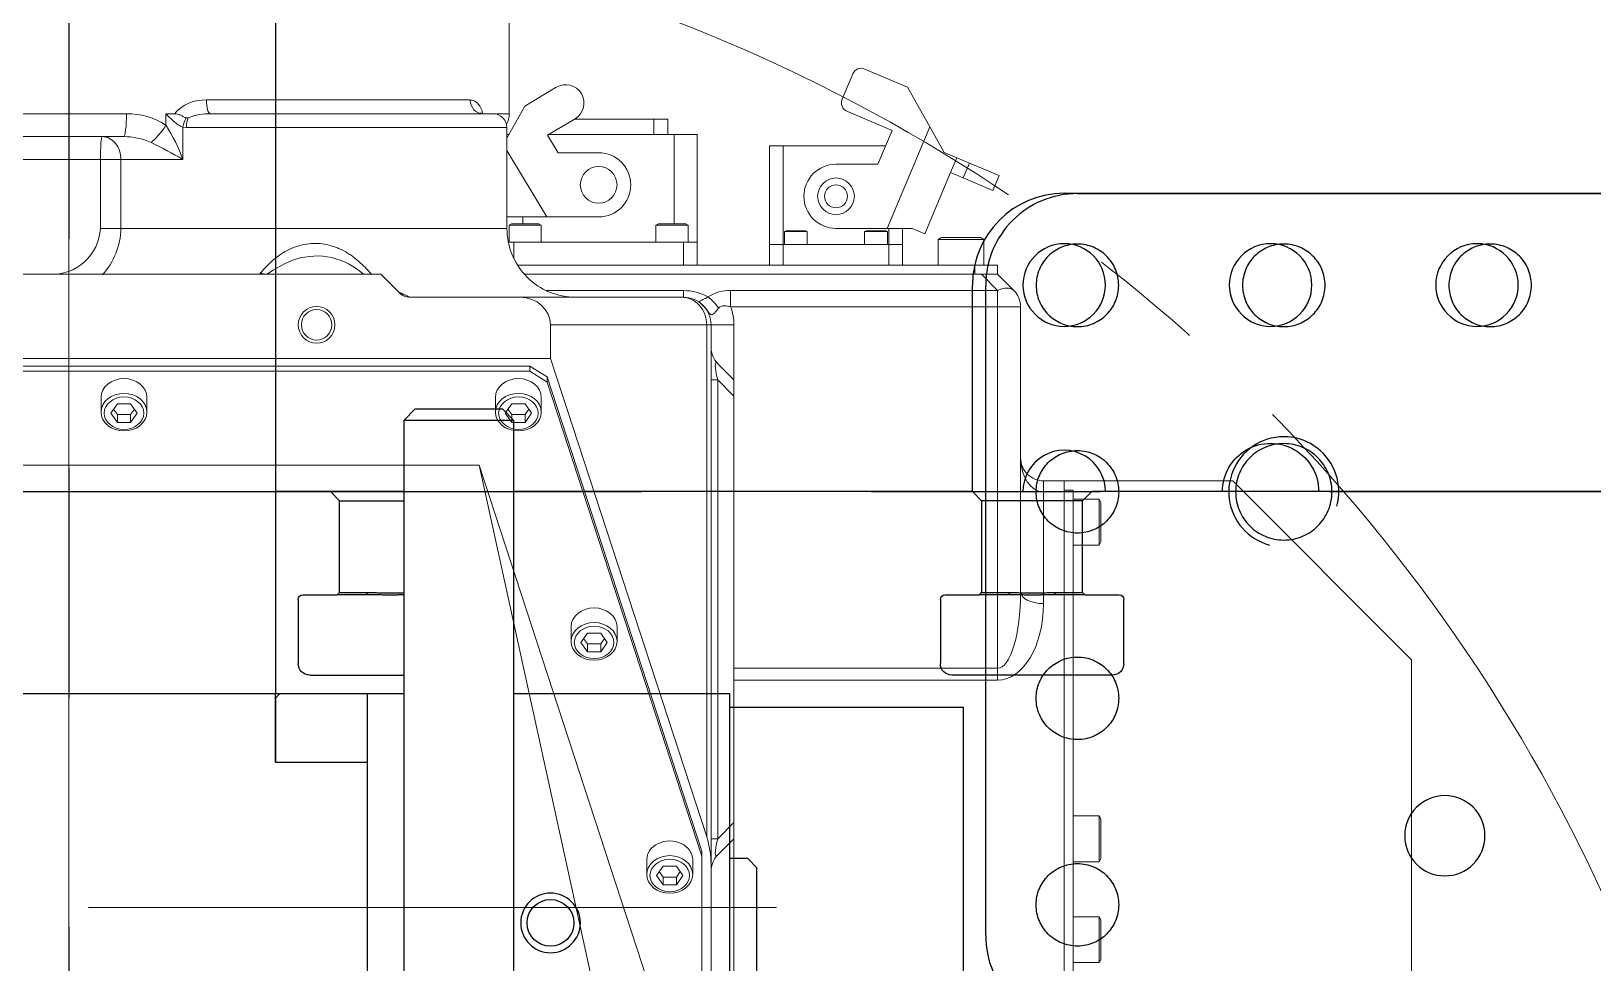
# Model space of a CAD drawing. Header units: millimetres. Extents: x 10462777 to 22643323, y 453826 to 1389191.
# Drawn here: x 11308332.6 to 11308673, y 597019.1 to 597222.1 of the extents above; entities that cross this region are included whole.
import ezdxf

# ---------------------------------------------------------------- set-up
doc = ezdxf.new("R2010")
doc.units = ezdxf.units.MM
doc.header["$LTSCALE"] = 200
doc.header["$MEASUREMENT"] = 0
for name, pattern in [('CENTER', [2, 1.25, -0.25, 0.25, -0.25]), ('CENTER2', [1.125, 0.75, -0.125, 0.125, -0.125]), ('DASHED', [3.5, 2, -1.5]), ('PHANTOM', [2.5, 1.25, -0.25, 0.25, -0.25, 0.25, -0.25])]:
    doc.linetypes.add(name, pattern=pattern)
doc.layers.get('0').update_dxf_attribs({"linetype": 'CONTINUOUS'})
for name, color, linetype in [('1', 1, 'CENTER'), ('2', 2, 'CONTINUOUS'), ('205', 4, 'CONTINUOUS'), ('DV1_DEFAULT', 7, 'CONTINUOUS')]:
    doc.layers.add(name, color=color, linetype=linetype)
doc.layers.add('LAYOUT', color=8, linetype='CONTINUOUS', lineweight=25)
doc.layers.add('TOP$23', color=7, linetype='CONTINUOUS', true_color=0xffffff)

# ---------------------------------------------------------------- blocks, each defined once
blk = doc.blocks.new('r710ic')
at = {"layer": 'DV1_DEFAULT', "color": 7, "linetype": 'CENTER2', "lineweight": 0}
blk.add_line((272191.37, 104453.37), (272191.37, 104059.93), dxfattribs=at)
at = {"layer": 'DV1_DEFAULT', "color": 7, "linetype": 'Continuous', "lineweight": 0}
for p, q in [((272311.03, 104312.63), (272311.03, 104127.63)), ((272308.24, 104132.16), (272308.24, 104308.47)), ((272309.39, 104132.16), (272309.39, 104308.47)), ((272287.76, 104143.18), (272287.76, 104302.75)), ((272329.37, 104300.63), (272329.37, 104164.63)), ((272364.37, 104270.16), (272364.37, 104220.07)), ((272359.37, 104220.73), (272359.37, 104268.21)), ((272354.37, 104225.78), (272354.37, 104257.01)), ((272302.56, 104225.63), (272299.34, 104225.63)), ((272339.37, 104225.78), (272354.37, 104225.78)), ((272339.37, 104225.78), (272339.37, 104221.3)), ((272354.37, 104221.3), (272354.37, 104225.78)), ((272299.11, 104223.52), (272297.07, 104222.07)), ((272299.98, 104222.91), (272298.79, 104222.07)), ((272301.16, 104222.07), (272299.11, 104223.52)), ((272298.79, 104222.07), (272297.07, 104222.07)), ((272297.07, 104222.07), (272297.07, 104219.18)), ((272297.07, 104219.18), (272299.11, 104217.74)), ((272298.79, 104219.18), (272297.07, 104219.18)), ((272298.79, 104222.07), (272298.79, 104219.18)), ((272298.79, 104219.18), (272299.98, 104218.35)), ((272299.11, 104217.74), (272301.16, 104219.18)), ((272301.16, 104219.18), (272301.16, 104222.07)), ((272354.37, 104221.3), (272339.37, 104221.3)), ((272339.37, 104221.3), (272339.37, 104137.13)), ((272354.37, 104207.77), (272354.37, 104221.3)), ((272299.34, 104215.63), (272302.56, 104215.63)), ((272361.84, 104211.47), (272364.37, 104211.47)), ((272364.37, 104211.47), (272364.37, 104209.63)), ((272361.43, 104207.77), (272354.37, 104207.77)), ((272361.37, 104207.03), (272361.43, 104207.77)), ((272361.37, 104137.13), (272361.37, 104207.03)), ((272364.37, 104201.73), (272364.37, 104140.13)), ((272367.37, 104202.67), (272367.37, 104145.11)), ((272325.39, 104160.65), (272329.37, 104164.63)), ((272324.37, 104134.25), (272324.37, 104158.18)), ((272287.76, 104143.18), (272108.19, 104103.8)), ((272167.27, 104103.8), (272287.76, 104143.18)), ((272299.11, 104137.52), (272297.07, 104136.07)), ((272301.16, 104136.07), (272299.11, 104137.52)), ((272302.56, 104139.63), (272299.34, 104139.63)), ((272339.37, 104137.13), (272361.37, 104137.13)), ((272356.35, 104137.13), (272341.87, 104128.44)), ((272341.87, 104137.13), (272341.87, 104128.44)), ((272366.02, 104133.25), (272359.03, 104137.13)), ((272359.87, 104136.66), (272359.87, 104137.13)), ((272364.37, 104139.32), (272364.37, 104136.63)), ((272298.79, 104136.07), (272297.07, 104136.07)), ((272297.07, 104136.07), (272297.07, 104133.18)), ((272299.98, 104136.91), (272298.79, 104136.07)), ((272298.79, 104136.07), (272298.79, 104133.18)), ((272301.16, 104133.18), (272301.16, 104136.07)), ((272324.37, 104134.25), (272324.37, 104099)), ((272331.37, 104035.13), (272331.37, 104134.82)), ((272336.37, 104135.63), (272332.83, 104135.63)), ((272336.37, 104136.83), (272336.37, 104135.63)), ((272340.07, 104136.63), (272336.37, 104136.63)), ((272336.37, 104135.63), (272336.37, 104098.63)), ((272340.37, 104136.11), (272340.07, 104136.63)), ((272340.07, 104136.63), (272340.07, 104129.63)), ((272340.37, 104130.15), (272340.37, 104136.11)), ((272341.87, 104133.63), (272340.37, 104133.63)), ((272364.37, 104136.63), (272386.37, 104136.63)), ((272297.07, 104133.18), (272299.11, 104131.74)), ((272298.79, 104133.18), (272297.07, 104133.18)), ((272298.79, 104133.18), (272299.98, 104132.35)), ((272299.11, 104131.74), (272301.16, 104133.18)), ((272305.87, 104128.39), (272308.24, 104132.16)), ((272309.39, 104132.16), (272307.01, 104128.39)), ((272308.24, 104132.16), (272309.39, 104132.16)), ((272329.37, 104033.66), (272329.37, 104133.31)), ((272329.37, 104035.13), (272329.37, 104133.31)), ((272366.02, 104133.25), (272370.13, 104126.39)), ((272202.55, 104094.63), (272305.87, 104128.39)), ((272203.7, 104094.63), (272307.01, 104128.39)), ((272311.03, 104127.63), (272206.79, 104093.57)), ((272299.34, 104129.63), (272302.56, 104129.63)), ((272307.01, 104128.39), (272305.87, 104128.39)), ((272311.03, 104127.63), (272318.37, 104127.63)), ((272318.37, 104093.57), (272318.37, 104127.63)), ((272325.83, 104128.59), (272325.83, 104098.63)), ((272336.37, 104129.63), (272340.07, 104129.63)), ((272340.07, 104129.63), (272340.37, 104130.15)), ((272341.87, 104128.44), (272341.87, 104117.13)), ((272355.87, 104125.99), (272359.67, 104128.28)), ((272359.67, 104128.28), (272363.27, 104122.27)), ((272359.87, 104100.63), (272359.87, 104127.95)), ((272355.87, 104117.13), (272355.87, 104125.99)), ((272249.15, 104121.02), (272247.1, 104119.57)), ((272250.01, 104120.41), (272248.82, 104119.57)), ((272251.19, 104119.57), (272249.15, 104121.02)), ((272252.59, 104123.13), (272249.38, 104123.13)), ((272363.17, 104122.45), (272363.17, 104105.08)), ((272247.1, 104119.57), (272247.1, 104116.68)), ((272248.82, 104119.57), (272247.1, 104119.57)), ((272248.82, 104116.68), (272247.1, 104116.68)), ((272247.1, 104116.68), (272249.15, 104115.24)), ((272248.82, 104119.57), (272248.82, 104116.68)), ((272248.82, 104116.68), (272250.01, 104115.85)), ((272249.15, 104115.24), (272251.19, 104116.68)), ((272251.19, 104116.68), (272251.19, 104119.57)), ((272249.38, 104113.13), (272252.59, 104113.13)), ((272201.8, 104106.63), (272198.59, 104106.63)), ((272198.36, 104104.52), (272196.31, 104103.07)), ((272196.31, 104103.07), (272196.31, 104100.18)), ((272198.03, 104103.07), (272196.31, 104103.07)), ((272199.22, 104103.91), (272198.03, 104103.07)), ((272198.03, 104103.07), (272198.03, 104100.18)), ((272200.41, 104103.07), (272198.36, 104104.52)), ((272200.41, 104100.18), (272200.41, 104103.07)), ((272340.07, 104104.63), (272336.37, 104104.63)), ((272340.07, 104104.63), (272340.07, 104097.63)), ((272340.37, 104104.11), (272340.07, 104104.63)), ((272340.37, 104098.15), (272340.37, 104104.11)), ((272359.87, 104105.08), (272363.17, 104105.08)), ((272363.17, 104105.08), (272363.17, 104102.08)), ((272196.31, 104100.18), (272198.36, 104098.74)), ((272198.03, 104100.18), (272196.31, 104100.18)), ((272198.03, 104100.18), (272199.22, 104099.35)), ((272198.36, 104098.74), (272200.41, 104100.18)), ((272359.87, 104100.63), (272340.37, 104100.63)), ((272363.17, 104102.08), (272359.87, 104102.08)), ((272359.87, 104095.63), (272359.87, 104100.63)), ((272198.59, 104096.63), (272201.8, 104096.63)), ((272324.37, 104098.63), (272324.37, 104099)), ((272324.37, 104098.63), (272325.83, 104098.63)), ((272336.37, 104098.63), (272331.37, 104098.63)), ((272336.37, 104098.63), (272336.37, 104095.63)), ((272336.37, 104097.63), (272340.07, 104097.63)), ((272340.07, 104097.63), (272340.37, 104098.15)), ((272143.01, 104094.63), (272202.55, 104094.63)), ((272202.55, 104094.63), (272203.7, 104094.63)), ((272206.79, 104093.57), (272318.37, 104093.57)), ((272318.37, 104093.57), (272318.37, 104092.63)), ((272336.37, 104095.63), (272331.37, 104095.63)), ((272359.87, 104095.63), (272336.37, 104095.63)), ((272200.75, 104092.63), (272145.3, 104092.63)), ((272318.37, 104092.63), (272200.75, 104092.63)), ((272206.37, 104087.63), (272202.83, 104091.16)), ((272206.37, 104091.16), (272206.37, 104092.63)), ((272306.37, 104091.16), (272206.37, 104091.16)), ((272206.37, 104091.16), (272209.9, 104087.63)), ((272302.83, 104087.63), (272306.37, 104091.16)), ((272306.37, 104091.16), (272306.37, 104092.63)), ((272309.9, 104091.16), (272306.37, 104087.63)), ((272318.37, 104092.63), (272318.37, 104087.63)), ((272206.37, 104087.63), (272153, 104087.63)), ((272209.9, 104087.63), (272206.37, 104087.63)), ((272302.83, 104087.63), (272209.9, 104087.63)), ((272240.95, 104030.13), (272240.95, 104087.63)), ((272243.52, 104087.63), (272243.52, 104030.13)), ((272306.37, 104087.63), (272302.83, 104087.63)), ((272318.37, 104087.63), (272306.37, 104087.63)), ((272322.3, 104088.35), (272325.83, 104088.35)), ((272322.3, 104030.13), (272322.3, 104088.35)), ((272325.83, 104088.35), (272325.83, 104030.13)), ((272335.87, 104079.88), (272331.37, 104079.88)), ((272357.37, 104079.88), (272335.87, 104079.88)), ((272335.87, 104079.88), (272335.87, 104076.88)), ((272357.37, 104076.88), (272357.37, 104079.88)), ((272335.87, 104076.88), (272331.37, 104076.88)), ((272335.87, 104076.88), (272335.87, 104053.88)), ((272357.37, 104076.88), (272335.87, 104076.88)), ((272338.67, 104076.63), (272335.87, 104076.63)), ((272338.87, 104076.28), (272338.67, 104076.63)), ((272338.67, 104076.63), (272338.67, 104071.63)), ((272338.87, 104071.97), (272338.87, 104076.28)), ((272357.37, 104054.56), (272357.37, 104076.88)), ((272335.87, 104071.63), (272338.67, 104071.63)), ((272338.67, 104071.63), (272338.87, 104071.97)), ((272339.37, 104054.22), (272339.37, 104065.38)), ((272353.37, 104065.38), (272353.37, 104056.25)), ((272360.74, 104053.14), (272364.9, 104062.98)), ((272373.04, 104061.72), (272367.52, 104064.05)), ((272338.67, 104059.13), (272335.87, 104059.13)), ((272338.87, 104058.78), (272338.67, 104059.13)), ((272338.67, 104059.13), (272338.67, 104054.13)), ((272338.87, 104054.47), (272338.87, 104058.78)), ((272374.11, 104059.1), (272370.17, 104049.76)), ((272353.37, 104056.25), (272360.74, 104053.14)), ((272335.87, 104053.88), (272331.37, 104053.88)), ((272335.87, 104054.13), (272338.67, 104054.13)), ((272335.87, 104053.88), (272335.87, 104050.88)), ((272339.37, 104053.88), (272335.87, 104053.88)), ((272338.67, 104054.13), (272338.87, 104054.47)), ((272361.48, 104044.89), (272339.37, 104054.22)), ((272339.37, 104054.22), (272339.37, 104048.8)), ((272335.87, 104050.88), (272331.37, 104050.88)), ((272339.37, 104050.88), (272335.87, 104050.88)), ((272339.37, 104048.8), (272338.2, 104046.03)), ((272370.17, 104049.76), (272361.48, 104044.89)), ((272351.56, 104040.39), (272338.2, 104046.03)), ((272336.97, 104043.13), (272331.37, 104043.13)), ((272337.37, 104042.44), (272336.97, 104043.13)), ((272336.97, 104043.13), (272336.97, 104033.13)), ((272337.37, 104033.82), (272337.37, 104042.44)), ((272354.79, 104039.04), (272355.95, 104041.8)), ((272355.95, 104041.8), (272361.48, 104044.89)), ((272350.4, 104037.64), (272351.56, 104040.4)), ((272351.56, 104040.4), (272354.79, 104039.04)), ((272354.79, 104039.04), (272353.62, 104036.28)), ((272329.37, 104035.13), (272331.37, 104035.13)), ((272331.37, 104035.13), (272331.37, 104030.13)), ((272350.4, 104037.64), (272347.67, 104031.18)), ((272353.62, 104036.28), (272350.4, 104037.64)), ((272350.9, 104029.82), (272353.62, 104036.28)), ((272325.83, 104030.13), (272329.37, 104033.66)), ((272329.37, 104033.66), (272329.37, 104030.13)), ((272331.37, 104033.13), (272336.97, 104033.13)), ((272336.97, 104033.13), (272337.37, 104033.82)), ((272240.95, 104030.13), (272243.52, 104030.13)), ((272243.52, 104030.13), (272322.3, 104030.13)), ((272322.3, 104025.13), (272322.3, 104030.13)), ((272322.3, 104030.13), (272325.83, 104030.13)), ((272329.37, 104030.13), (272325.83, 104026.59)), ((272331.37, 104030.13), (272329.37, 104030.13)), ((272347.67, 104031.18), (272350.9, 104029.82)), ((272322.3, 104025.13), (272260.19, 104025.13)), ((272281.94, 104020.13), (272257.61, 104020.13)), ((272284.37, 104020.13), (272281.94, 104020.13)), ((272281.94, 104015.63), (272281.94, 104020.13)), ((272284.37, 104020.13), (272284.37, 104015.63)), ((272142.08, 104015.63), (272281.94, 104015.63)), ((272284.37, 104015.63), (272281.94, 104015.63)), ((272282.37, 104013.63), (272282.37, 104015.63)), ((272284.37, 104015.63), (272284.37, 103978.87)), ((272282.37, 104013.63), (272139.08, 104013.63)), ((272179.37, 104013.63), (272179.37, 104008.03)), ((272189.37, 104008.03), (272189.37, 104013.63)), ((272201.37, 104013.63), (272201.37, 104008.03)), ((272211.37, 104008.03), (272211.37, 104013.63)), ((272270.37, 104013.63), (272270.37, 104008.03)), ((272280.37, 104008.03), (272280.37, 104013.63)), ((272189.37, 104008.03), (272179.37, 104008.03)), ((272179.37, 104008.03), (272180.06, 104007.63)), ((272180.06, 104007.63), (272188.68, 104007.63)), ((272188.68, 104007.63), (272189.37, 104008.03)), ((272211.37, 104008.03), (272201.37, 104008.03)), ((272201.37, 104008.03), (272202.06, 104007.63)), ((272202.06, 104007.63), (272210.68, 104007.63)), ((272210.68, 104007.63), (272211.37, 104008.03)), ((272280.37, 104008.03), (272270.37, 104008.03)), ((272270.37, 104008.03), (272271.06, 104007.63)), ((272271.06, 104007.63), (272279.68, 104007.63)), ((272279.68, 104007.63), (272280.37, 104008.03)), ((272284.37, 103978.87), (272245.37, 103939.87)), ((272245.37, 103939.87), (272064.92, 103939.87))]:
    blk.add_line(p, q, dxfattribs=at)
at = {"layer": 'DV1_DEFAULT', "color": 1, "linetype": 'CENTER2', "lineweight": 0}
for p, q in [((274132.55, 104232.63), (269847.55, 104232.63)), ((269950.18, 104232.63), (274235.19, 104232.63))]:
    blk.add_line(p, q, dxfattribs=at)
at = {"layer": 'DV1_DEFAULT', "color": 3, "linetype": 'CENTER2', "lineweight": 0}
blk.add_circle((272041.37, 104232.63), 367.64, dxfattribs=at)
at = {"layer": 'DV1_DEFAULT', "color": 7, "linetype": 'Continuous', "lineweight": 0}
for centre, radius in [((272318.37, 104178.63), 4), ((272318.37, 104178.63), 3.32), ((272348.87, 104117.13), 4), ((272346.37, 104065.38), 4), ((272346.37, 104065.38), 2.5)]:
    blk.add_circle(centre, radius, dxfattribs=at)
for centre, radius, start, end in [((272339.87, 104236.28), 10.51, 176.986, 267.2733), ((272339.62, 104236.56), 15.26, 227.2255, 269.0704), ((272344.97, 104220.62), 14.4, 335.7886, 0.4312), ((272349.19, 104219.86), 15.18, 326.419, 0.7943), ((272268.78, 104258.25), 99.37, 329.4649, 334.0132), ((272341.77, 104242.6), 37.04, 289.8857, 302.8023), ((272358.61, 104203.02), 8.77, 357.6775, 48.9279), ((272374.37, 104206.71), 10.91, 178.0241, 180.5833), ((272352.83, 104202.1), 11.55, 358.1607, 22.9191), ((272331.47, 104192.75), 2.63, 217.0947, 228.7707), ((272308.15, 104174.42), 26.03, 19.6215, 35.3931), ((272318.37, 104178.63), 15, 317.1666, 17.5949), ((272327.87, 104158.18), 3.5, 135, 180), ((272277.14, 104181.24), 52.53, 334.1234, 336.8377), ((272339.37, 104122.13), 15, 90, 180), ((272361.37, 104140.13), 3, 270, 0), ((272364.37, 104141.63), 5, 242.2302, 270), ((272366.7, 104124.33), 4, 210.97, 30.97), ((272348.87, 104117.13), 7, 180, 0), ((272318.37, 104098.63), 6, 270, 0), ((272314.83, 104098.63), 11, 330.9214, 0), ((272317.44, 104088.65), 8.4, 357.9636, 33.4628), ((272199.3, 104087.63), 5, 45, 90), ((272313.44, 104087.63), 5, 90, 135), ((272318.37, 104098.63), 11, 270, 290.9268), ((272346.37, 104065.38), 7, 0, 180), ((272366.74, 104062.21), 2, 67.1146, 157.1146), ((272372.27, 104059.87), 2, 337.1146, 67.1146), ((272289.37, 104020.13), 5, 90, 180), ((272322.3, 104030.13), 5, 270, 315)]:
    blk.add_arc(centre, radius, start, end, dxfattribs=at)
for centre, major_axis in [((272299.34, 104220.63), (0, 5)), ((272299.11, 104220.63), (0, -4.31)), ((272299.34, 104134.63), (0, 5)), ((272299.11, 104134.63), (0, 4.31)), ((272249.38, 104118.13), (0, 5)), ((272249.15, 104118.13), (0, 4.31)), ((272198.59, 104101.63), (0, -5)), ((272198.36, 104101.63), (0, -4.31))]:
    blk.add_ellipse(centre, major_axis=major_axis, ratio=0.819152, dxfattribs=at)
for centre, major_axis, ratio, start_param, end_param in [((272302.56, 104220.63), (0, 5), 0.819152, 3.141593, 6.283185), ((272354.37, 104225.35), (-5, 0), 0.085594, 3.141593, 4.712389), ((272354.37, 104225.35), (-5, 0), 0.810184, 1.570796, 3.141593), ((272364.37, 104220.73), (5, 0), 0.130766, 3.141593, 4.712389), ((272361.84, 104212.57), (4.04, -2.94), 0.179687, 3.684322, 4.842541), ((272361.37, 104205.52), (3, 0), 0.503174, 0.797998, 1.570796), ((272361.43, 104206.21), (2.96, -0.51), 0.513572, 0.90091, 1.659477), ((272367.37, 104201.73), (-3, 0), 0.312104, 4.712389, 6.283185), ((272331.98, 104191.16), (-2.58, -2.37), 0.42328, 5.29094, 5.579785), ((272327.9, 104158.21), (-2.47, 2.47), 0.995467, 0, 0.757444), ((272367.37, 104142.38), (-3, 0), 0.91162, 4.712389, 6.283185), ((272302.56, 104134.63), (0, 5), 0.819152, 3.141593, 6.283185), ((272364.37, 104144.18), (-5, 0), 0.971971, 1.548621, 1.570796), ((272318.37, 104134.25), (0, 6.62), 0.906183, 3.141593, 4.712389), ((272252.59, 104118.13), (0, 5), 0.819152, 3.141593, 6.283185), ((272201.8, 104101.63), (0, -5), 0.819152, 0, 3.141593), ((272318.37, 104099), (-6, 0), 0.906183, 1.570796, 3.141593), ((272200.75, 104102.63), (-14.28, 0), 0.700208, 1.570796, 2.007423), ((272320.91, 104093.28), (-4.07, -2.9), 0.502177, 1.481884, 2.184211), ((272213.44, 104087.63), (10.79, -3.91), 0.109552, 2.324163, 3.371361), ((272299.3, 104087.63), (-10.79, -3.91), 0.109552, 2.911824, 3.959022), ((272257.61, 104030.13), (16.67, 0), 0.6, 3.141593, 4.712389), ((272260.19, 104030.13), (16.67, 0), 0.3, 3.141593, 4.712389), ((272322.3, 104030.13), (-3.54, 3.54), 0.57735, 3.141593, 4.18879), ((272260.19, 104020.13), (0, 5), 0.514496, 0, 1.570796), ((272289.37, 104020.13), (-7.43, 0), 0.673172, 4.712389, 6.283185)]:
    blk.add_ellipse(centre, major_axis=major_axis, ratio=ratio, start_param=start_param, end_param=end_param, dxfattribs=at)
for points, knots in [([(272361.43, 104207.77), (272361.47, 104207.94), (272361.55, 104208.11), (272361.72, 104208.45), (272361.82, 104208.62), (272362.15, 104209.1), (272362.4, 104209.42), (272362.94, 104210.03), (272363.22, 104210.33), (272363.79, 104210.91), (272364.08, 104211.19), (272364.37, 104211.47)], [0, 0, 0, 0, 0.125, 0.125, 0.25, 0.25, 0.5, 0.5, 0.75, 0.75, 1, 1, 1, 1]), ([(272363.47, 104207.08), (272363.47, 104207.14), (272363.49, 104207.19), (272363.52, 104207.28), (272363.55, 104207.33), (272363.62, 104207.46), (272363.67, 104207.56), (272363.82, 104207.84), (272363.93, 104208.05), (272364.12, 104208.48), (272364.2, 104208.7), (272364.33, 104209.16), (272364.37, 104209.4), (272364.37, 104209.63)], [0, 0, 0, 0, 0.0625, 0.0625, 0.125, 0.125, 0.25, 0.25, 0.5, 0.5, 0.75, 0.75, 1, 1, 1, 1]), ([(272329.73, 104190.77), (272330.63, 104190.03), (272331.53, 104189.19), (272332.78, 104187.75), (272333.19, 104187.23), (272333.93, 104186.16), (272334.27, 104185.61), (272334.87, 104184.45), (272335.14, 104183.85), (272335.58, 104182.6), (272335.76, 104181.96), (272336.01, 104180.68), (272336.08, 104180.03), (272336.12, 104178.72), (272336.09, 104178.05), (272335.92, 104176.74), (272335.79, 104176.1), (272335.52, 104175.15), (272335.41, 104174.84), (272335.18, 104174.22), (272335.06, 104173.91), (272334.65, 104173), (272334.34, 104172.42), (272333.82, 104171.58), (272333.63, 104171.3), (272333.25, 104170.76), (272333.06, 104170.49), (272332.03, 104169.18), (272331.14, 104168.26), (272329.98, 104167.21), (272329.75, 104167.01), (272329.46, 104166.76), (272329.41, 104166.71), (272329.35, 104166.67)], [0, 0, 0, 0, 0.125, 0.125, 0.1875, 0.1875, 0.25, 0.25, 0.3125, 0.3125, 0.375, 0.375, 0.4375, 0.4375, 0.5, 0.5, 0.5625, 0.5625, 0.59375, 0.59375, 0.625, 0.625, 0.6875, 0.6875, 0.71875, 0.71875, 0.75, 0.75, 0.875, 0.875, 0.90625, 0.90625, 0.9140799, 0.9140799, 0.9140799, 0.9140799]), ([(272367.37, 104145.11), (272367.37, 104144.83), (272367.31, 104144.56), (272367.14, 104144.18), (272367.07, 104144.05), (272366.89, 104143.8), (272366.79, 104143.68), (272366.43, 104143.32), (272366.12, 104143.11), (272365.55, 104142.81), (272365.34, 104142.71), (272364.88, 104142.54), (272364.64, 104142.46), (272364.37, 104142.39)], [0, 0, 0, 0, 0.25, 0.25, 0.375, 0.375, 0.5, 0.5, 0.75, 0.75, 0.875, 0.875, 1, 1, 1, 1]), ([(272364.39, 104142.39), (272364.4, 104142.53), (272364.41, 104142.74), (272364.53, 104142.88), (272364.54, 104142.89)], [0, 0, 0, 0, 0.3010194, 0.5768268, 0.5768268, 0.5768268, 0.5768268]), ([(272322, 104090.99), (272321.59, 104091.3), (272321.23, 104091.59), (272320.79, 104092), (272320.66, 104092.14), (272320.51, 104092.41), (272320.5, 104092.54), (272320.66, 104092.81), (272320.82, 104092.94), (272321.18, 104093.21), (272321.39, 104093.35), (272322, 104093.81), (272322.41, 104094.17), (272322.77, 104094.55)], [0, 0, 0, 0, 0.25, 0.25, 0.375, 0.375, 0.5, 0.5, 0.625, 0.625, 0.75, 0.75, 1, 1, 1, 1]), ([(272322.77, 104094.55), (272322.91, 104094.7), (272323.04, 104094.86), (272323.29, 104095.09), (272323.4, 104095.16), (272323.61, 104094.96), (272323.73, 104094.7), (272324.03, 104094.06), (272324.22, 104093.68), (272324.45, 104093.28)], [0, 0, 0, 0, 0.25, 0.25, 0.5, 0.5, 0.75, 0.75, 1, 1, 1, 1]), ([(272322.3, 104088.35), (272322.37, 104088.59), (272322.42, 104088.83), (272322.5, 104089.3), (272322.52, 104089.55), (272322.5, 104090.02), (272322.47, 104090.25), (272322.34, 104090.57), (272322.29, 104090.67), (272322.16, 104090.84), (272322.09, 104090.92), (272322, 104090.99)], [0, 0, 0, 0, 0.25, 0.25, 0.5, 0.5, 0.75, 0.75, 0.875, 0.875, 1, 1, 1, 1])]:
    blk.add_open_spline(points, degree=3, knots=knots, dxfattribs=at)
at = {"layer": 'LAYOUT', "color": 3}
blk.add_circle((272041.37, 104232.63), 2050.12, dxfattribs=at)
blk = doc.blocks.new('A$C7DA30AB0')
at = {"layer": 'LAYOUT', "color": 6, "linetype": 'PHANTOM'}
blk.add_circle((3030.45, 3025.99, 0), 2693.02, dxfattribs=at)

msp = doc.modelspace()

# ---------------------------------------------------------------- linework, layer by layer
at = {"layer": '1', "color": 23, "linetype": 'CENTER'}
msp.add_line((11308340.78353, 601826.84018, 0), (11308340.78353, 593861.87204, 0), dxfattribs=at)
at = {"layer": '1', "color": 124, "linetype": 'Continuous'}
for p, q in [((11308397.78434, 597121.77335, 0), (11308385.78389, 597121.77335, 0)), ((11308399.78437, 597119.77332, 0), (11308397.78434, 597121.77335, 0)), ((11308413.78398, 597121.77335, 0), (11308397.78434, 597121.77335, 0)), ((11308537.78633, 597121.77335, 0), (11308437.78554, 597121.77335, 0)), ((11308539.78636, 597119.77332, 0), (11308537.78633, 597121.77335, 0)), ((11308537.78633, 597121.77335, 0), (11308563.7867, 597121.77335, 0)), ((11308563.7867, 597121.77335, 0), (11308561.78667, 597119.77332, 0)), ((11309055.79369, 597121.77335, 0), (11308563.7867, 597121.77335, 0)), ((11308399.78437, 597099.77304, 0), (11308399.78437, 597119.77332, 0)), ((11308399.78437, 597119.77332, 0), (11308413.78444, 597119.77332, 0)), ((11308539.78636, 597119.77332, 0), (11308539.78636, 597099.77304, 0)), ((11308561.78667, 597119.77332, 0), (11308539.78636, 597119.77332, 0)), ((11308561.78667, 597099.77304, 0), (11308561.78667, 597119.77332, 0)), ((11308399.28436, 597099.27303, 0), (11308399.78437, 597099.77304, 0)), ((11308399.78437, 597099.77304, 0), (11308405.88614, 597099.77304, 0)), ((11308539.28635, 597099.27303, 0), (11308539.78636, 597099.77304, 0)), ((11308539.78636, 597099.77304, 0), (11308545.88812, 597099.77304, 0)), ((11308555.68491, 597099.77304, 0), (11308561.78667, 597099.77304, 0)), ((11308561.78667, 597099.77304, 0), (11308562.28668, 597099.27303, 0)), ((11308390.78424, 597098.27301, 0), (11308390.78424, 597084.27282, 0)), ((11308391.78426, 597099.27303, 0), (11308399.28436, 597099.27303, 0)), ((11308405.66348, 597099.27303, 0), (11308399.28436, 597099.27303, 0)), ((11308530.78623, 597098.27301, 0), (11308530.78623, 597084.27282, 0)), ((11308531.78625, 597099.27303, 0), (11308539.28635, 597099.27303, 0)), ((11308545.66547, 597099.27303, 0), (11308539.28635, 597099.27303, 0)), ((11308562.28668, 597099.27303, 0), (11308555.90756, 597099.27303, 0)), ((11308562.28668, 597099.27303, 0), (11308569.78679, 597099.27303, 0)), ((11308570.7868, 597084.27282, 0), (11308570.7868, 597098.27301, 0)), ((11308393.28428, 597081.77278, 0), (11308413.78418, 597081.77278, 0)), ((11308568.28676, 597081.77278, 0), (11308533.28627, 597081.77278, 0))]:
    msp.add_line(p, q, dxfattribs=at)
at = {"layer": '1', "color": 252, "linetype": 'Continuous'}
for p, q in [((11308484.78089, 597074.77268, 0), (11308535.7863, 597074.77268, 0)), ((11308535.7863, 597074.77268, 0), (11308535.7863, 597004.78169, 0))]:
    msp.add_line(p, q, dxfattribs=at)
at = {"layer": '1', "color": 124, "linetype": 'Continuous', "extrusion": (0, 0, -1)}
msp.add_circle((-11308640.78779, 597046.77228, 0), 8.75012, dxfattribs=at)
for centre, radius, start, end in [((-11308391.78426, 597098.27301, 0), 1.00001, 0, 90), ((-11308531.78625, 597098.27301, 0), 1.00001, 0, 90), ((-11308569.78679, 597098.27301, 0), 1.00001, 90, 180), ((-11308393.28428, 597084.27282, 0), 2.50004, 270, 0), ((-11308533.28627, 597084.27282, 0), 2.50004, 270, 0), ((-11308568.28676, 597084.27282, 0), 2.50004, 180, 270)]:
    msp.add_arc(centre, radius, start, end, dxfattribs=at)
at = {"layer": '1', "color": 124, "linetype": 'Continuous'}
for points, degree in [([(11308405.88614, 597099.77304, 0), (11308405.66348, 597099.27303, 0)], 1), ([(11308545.88812, 597099.77304, 0), (11308545.66547, 597099.27303, 0)], 1), ([(11308555.68491, 597099.77304, 0), (11308555.75913, 597099.60637, 0), (11308555.83334, 597099.4397, 0), (11308555.90756, 597099.27303, 0)], 3)]:
    msp.add_open_spline(points, degree=degree, dxfattribs=at)
for points, knots in [([(11308405.88614, 597099.77304, 0), (11308405.9755, 597099.7725, 0), (11308406.16921, 597099.77135, 0), (11308406.48767, 597099.76693, 0), (11308406.85678, 597099.76056, 0), (11308407.27852, 597099.7519, 0), (11308407.75415, 597099.74115, 0), (11308408.56457, 597099.72078, 0), (11308409.58141, 597099.69769, 0), (11308410.78247, 597099.6829, 0), (11308411.98391, 597099.69744, 0), (11308412.99114, 597099.72047, 0), (11308413.63168, 597099.73635, 0), (11308413.79754, 597099.74035, 0)], [0, 0, 0, 0, 0.036698363, 0.07955006, 0.12855581, 0.183715987, 0.245030744, 0.312500081, 0.492941557, 0.624287109, 0.755776945, 0.936330159, 1, 1, 1, 1]), ([(11308545.88812, 597099.77304, 0), (11308545.97749, 597099.7725, 0), (11308546.1712, 597099.77135, 0), (11308546.48966, 597099.76693, 0), (11308546.85877, 597099.76056, 0), (11308547.28051, 597099.7519, 0), (11308547.75614, 597099.74115, 0), (11308548.56656, 597099.72078, 0), (11308549.5834, 597099.69769, 0), (11308550.78446, 597099.6829, 0), (11308551.9859, 597099.69744, 0), (11308553.08823, 597099.72264, 0), (11308554.04214, 597099.74657, 0), (11308554.69598, 597099.76024, 0), (11308555.23155, 597099.76972, 0), (11308555.54514, 597099.77201, 0), (11308555.68491, 597099.77304, 0)], [0, 0, 0, 0, 0.029378744, 0.063683519, 0.102914899, 0.147073183, 0.196158494, 0.250170833, 0.394622618, 0.499770835, 0.605034558, 0.749575794, 0.828943393, 0.897136919, 0.954155658, 1, 1, 1, 1]), ([(11308413.79288, 597099.24767, 0), (11308413.71066, 597099.24625, 0), (11308413.51409, 597099.24288, 0), (11308413.20211, 597099.23766, 0), (11308412.85709, 597099.23228, 0), (11308412.5115, 597099.22745, 0), (11308412.16563, 597099.22331, 0), (11308411.81976, 597099.21999, 0), (11308411.47416, 597099.21757, 0), (11308411.12912, 597099.21611, 0), (11308410.68314, 597099.21554, 0), (11308410.13508, 597099.21714, 0), (11308409.4853, 597099.22241, 0), (11308408.83592, 597099.23055, 0), (11308408.18879, 597099.24076, 0), (11308407.54572, 597099.25194, 0), (11308406.90897, 597099.26241, 0), (11308406.27928, 597099.27098, 0), (11308405.86893, 597099.27234, 0), (11308405.66348, 597099.27303, 0)], [0, 0, 0, 0, 0.030546186, 0.072861604, 0.115071002, 0.157170602, 0.199156787, 0.241026102, 0.282775238, 0.324401024, 0.365900409, 0.444069284, 0.522597221, 0.601462951, 0.680643622, 0.76011462, 0.83984961, 0.91982087, 1, 1, 1, 1]), ([(11308555.90756, 597099.27303, 0), (11308555.79789, 597099.27283, 0), (11308555.57873, 597099.27243, 0), (11308555.24576, 597099.26962, 0), (11308554.91042, 597099.26566, 0), (11308554.57265, 597099.26073, 0), (11308554.23284, 597099.2552, 0), (11308553.89128, 597099.24934, 0), (11308553.54827, 597099.24341, 0), (11308553.2041, 597099.23766, 0), (11308552.85908, 597099.23228, 0), (11308552.51349, 597099.22745, 0), (11308552.16762, 597099.22331, 0), (11308551.82175, 597099.21999, 0), (11308551.47615, 597099.21757, 0), (11308551.1311, 597099.21611, 0), (11308550.68513, 597099.21554, 0), (11308550.13707, 597099.21714, 0), (11308549.48729, 597099.22241, 0), (11308548.83791, 597099.23055, 0), (11308548.19078, 597099.24076, 0), (11308547.54771, 597099.25194, 0), (11308546.91095, 597099.26241, 0), (11308546.28127, 597099.27098, 0), (11308545.87092, 597099.27234, 0), (11308545.66547, 597099.27303, 0)], [0, 0, 0, 0, 0.033856734, 0.067653585, 0.10138702, 0.135053495, 0.168649502, 0.202171602, 0.23561645, 0.268980813, 0.302261583, 0.335455781, 0.368560555, 0.40157318, 0.434491048, 0.467311659, 0.500032606, 0.561666282, 0.623583067, 0.685766191, 0.748197636, 0.810857994, 0.873726502, 0.936781302, 1, 1, 1, 1])]:
    msp.add_open_spline(points, degree=3, knots=knots, dxfattribs=at)
at = {"layer": '2', "color": 252, "linetype": 'Continuous'}
for p, q in [((11308557.78662, 597186.77427, 0), (11308699.50436, 597186.77427, 0)), ((11308537.78633, 597121.77196, 0), (11308537.78633, 597166.77399, 0))]:
    msp.add_line(p, q, dxfattribs=at)
at = {"layer": '2', "color": 80, "linetype": 'Continuous'}
for p, q in [((11308557.78662, 597186.77427, 0), (11308699.50436, 597186.77427, 0)), ((11308537.78633, 597121.77196, 0), (11308537.78633, 597166.77399, 0))]:
    msp.add_line(p, q, dxfattribs=at)
at = {"layer": '2', "color": 80, "linetype": 'Continuous', "extrusion": (0, 0, -1)}
for centre in [(-11308557.78662, 597166.77399, 0), (-11308602.78725, 597166.77399, 0), (-11308647.78789, 597166.77399, 0)]:
    msp.add_circle(centre, 9.00013, dxfattribs=at)
at = {"layer": '2', "color": 80, "linetype": 'Continuous'}
for centre, radius, start in [((11308557.78662, 597166.77399, 0), 20.00028, 90), ((11308557.78662, 597121.77335, 0), 9.00013, 359.999961)]:
    msp.add_arc(centre, radius, start, 180, dxfattribs=at)
at = {"layer": '2', "color": 252, "linetype": 'Continuous'}
msp.add_arc((11308557.78662, 597166.77399, 0), 20.00028, 90, 180, dxfattribs=at)
at = {"layer": '2', "color": 80, "linetype": 'Continuous', "extrusion": (0, 0, -1)}
msp.add_arc((-11308602.78725, 597121.77335, 0), 10.50015, 359.9999884, 180, dxfattribs=at)
at = {"layer": '205', "color": 252, "linetype": 'Continuous'}
for p, q in [((11308385.78417, 597302.7677, 0), (11308385.78417, 597077.76143, 0)), ((11308416.28461, 597139.7736, 0), (11308413.78457, 597137.27357, 0)), ((11308413.78457, 597137.27357, 0), (11308413.78457, 596925.75805, 0)), ((11308437.78491, 597137.27357, 0), (11308413.78457, 597137.27357, 0)), ((11308416.28461, 597139.7736, 0), (11308435.28488, 597139.7736, 0)), ((11308437.78491, 597137.27357, 0), (11308435.28488, 597139.7736, 0)), ((11308437.78491, 597013.01206, 0), (11308437.78491, 597137.27357, 0)), ((11308295.78289, 597077.77272, 0), (11308385.78417, 597077.77272, 0)), ((11308385.77967, 597077.77272, 0), (11308386.78319, 597077.77272, 0)), ((11308386.78419, 597077.77272, 0), (11308385.78417, 597076.77271, 0)), ((11308385.78417, 597062.77251, 0), (11308385.78417, 597077.77272, 0)), ((11308385.78417, 597076.77271, 0), (11308385.78417, 597062.77251, 0)), ((11308386.78419, 597077.77272, 0), (11308405.78446, 597077.77272, 0)), ((11308405.78246, 597077.77272, 0), (11308413.78357, 597077.77272, 0)), ((11308405.78446, 597077.77272, 0), (11308405.78446, 597062.77251, 0)), ((11308437.78241, 597077.77272, 0), (11308484.78558, 597077.77272, 0)), ((11308484.78558, 597077.77272, 0), (11308484.78558, 596925.77369, 0)), ((11308385.78417, 597062.77251, 0), (11308405.78446, 597062.77251, 0)), ((11308385.78417, 597062.77251, 0), (11308405.78446, 597062.77251, 0)), ((11308405.78446, 597062.77251, 0), (11308405.78446, 596925.77088, 0)), ((11308488.78564, 597041.77221, 0), (11308484.78495, 597041.77221, 0)), ((11308490.78566, 597039.77218, 0), (11308488.78564, 597041.77221, 0)), ((11308490.78566, 596925.76781, 0), (11308490.78566, 597039.77218, 0))]:
    msp.add_line(p, q, dxfattribs=at)
at = {"layer": '205', "color": 252, "linetype": 'Continuous', "extrusion": (0, 0, -1)}
msp.add_circle((-11308445.78502, 597027.77201, 0), 6.50009, dxfattribs=at)
at = {"layer": '205', "color": 252, "linetype": 'Continuous'}
msp.add_circle((11308445.78502, 597027.77201, 0), 5.10007, dxfattribs=at)
at = {"layer": 'TOP$23', "linetype": 'PHANTOM'}
for p, q in [((11308560.66913, 597186.71124), (11308702.38486, 597186.71124)), ((11308540.66913, 597024.99551), (11308540.66913, 597166.71124))]:
    msp.add_line(p, q, dxfattribs=at)
at = {"layer": 'TOP$23', "linetype": 'PHANTOM', "extrusion": (0, 0, -1)}
for centre, radius in [((-11308560.66913, 597166.71124), 9), ((-11308605.66913, 597166.71124), 9), ((-11308650.66913, 597166.71124), 9), ((-11308605.66913, 597121.71124), 10.5)]:
    msp.add_circle(centre, radius, dxfattribs=at)
at = {"layer": 'TOP$23', "linetype": 'PHANTOM'}
for centre in [(11308560.66913, 597121.71124), (11308560.66913, 597076.71124), (11308560.66913, 597031.71124)]:
    msp.add_circle(centre, 9, dxfattribs=at)
for centre, start, end in [((11308560.66913, 597166.71124), 90, 180), ((11308560.66913, 597024.99551), 180, 224.9999999)]:
    msp.add_arc(centre, 20, start, end, dxfattribs=at)
at = {"layer": 'TOP$23', "linetype": 'DASHED'}
msp.add_arc((11308605.66913, 597121.71124), 12, 344.9999999, 255, dxfattribs=at)
at = {"layer": 'TOP$23', "linetype": 'CENTER'}
msp.add_open_spline([(11308865.66913, 597121.71124), (11308863.63007, 597121.71124), (11308859.55195, 597121.71124), (11308855.98359, 597121.71124), (11308852.92499, 597121.71124), (11308849.35663, 597121.71124), (11308845.78827, 597121.71124), (11308842.72968, 597121.71124), (11308839.67109, 597121.71124), (11308836.61249, 597121.71124), (11308833.04413, 597121.71124), (11308829.47577, 597121.71124), (11308826.41718, 597121.71124), (11308823.35859, 597121.71124), (11308820.29999, 597121.71124), (11308816.73163, 597121.71124), (11308813.16327, 597121.71124), (11308810.10468, 597121.71124), (11308807.04609, 597121.71124), (11308803.98749, 597121.71124), (11308800.41913, 597121.71124), (11308796.85077, 597121.71124), (11308793.79218, 597121.71124), (11308790.73359, 597121.71124), (11308787.67499, 597121.71124), (11308784.10663, 597121.71124), (11308780.53827, 597121.71124), (11308777.47968, 597121.71124), (11308774.42109, 597121.71124), (11308771.36249, 597121.71124), (11308767.79413, 597121.71124), (11308764.22577, 597121.71124), (11308761.16718, 597121.71124), (11308757.59882, 597121.71124), (11308754.54023, 597121.71124), (11308751.48163, 597121.71124), (11308748.42304, 597121.71124), (11308745.36445, 597121.71124), (11308741.28632, 597121.71124), (11308738.22773, 597121.71124), (11308735.16913, 597121.71124), (11308731.60077, 597121.71124), (11308728.54218, 597121.71124), (11308725.48359, 597121.71124), (11308722.42499, 597121.71124), (11308718.85663, 597121.71124), (11308715.28827, 597121.71124), (11308712.22968, 597121.71124), (11308709.17109, 597121.71124), (11308706.11249, 597121.71124), (11308702.54413, 597121.71124), (11308698.97577, 597121.71124), (11308695.91718, 597121.71124), (11308692.85859, 597121.71124), (11308689.79999, 597121.71124), (11308686.23163, 597121.71124), (11308682.66327, 597121.71124), (11308679.60468, 597121.71124), (11308676.54609, 597121.71124), (11308673.48749, 597121.71124), (11308669.91913, 597121.71124), (11308666.35077, 597121.71124), (11308663.29218, 597121.71124), (11308660.23359, 597121.71124), (11308657.17499, 597121.71124), (11308653.60663, 597121.71124), (11308650.03827, 597121.71124), (11308646.97968, 597121.71124), (11308643.92109, 597121.71124), (11308640.86249, 597121.71124), (11308637.29413, 597121.71124), (11308633.72577, 597121.71124), (11308630.66718, 597121.71124), (11308627.60859, 597121.71124), (11308624.54999, 597121.71124), (11308620.98163, 597121.71124), (11308617.41327, 597121.71124), (11308614.35468, 597121.71124), (11308611.29609, 597121.71124), (11308608.23749, 597121.71124), (11308604.66913, 597121.71124), (11308601.10077, 597121.71124), (11308598.04218, 597121.71124), (11308594.98359, 597121.71124), (11308591.92499, 597121.71124), (11308588.35663, 597121.71124), (11308584.78827, 597121.71124), (11308581.72968, 597121.71124), (11308578.67109, 597121.71124), (11308575.61249, 597121.71124), (11308572.04413, 597121.71124), (11308568.47577, 597121.71124), (11308565.41718, 597121.71124), (11308562.35859, 597121.71124), (11308559.29999, 597121.71124), (11308555.73163, 597121.71124), (11308552.16327, 597121.71124), (11308549.10468, 597121.71124), (11308546.04609, 597121.71124), (11308542.98749, 597121.71124), (11308539.41913, 597121.71124), (11308535.85077, 597121.71124), (11308532.79218, 597121.71124), (11308529.73359, 597121.71124), (11308526.67499, 597121.71124), (11308523.10663, 597121.71124), (11308520.04804, 597121.71124), (11308516.98945, 597121.71124), (11308513.42109, 597121.71124), (11308510.36249, 597121.71124), (11308506.79413, 597121.71124), (11308503.22577, 597121.71124), (11308500.16718, 597121.71124), (11308497.10859, 597121.71124), (11308494.04999, 597121.71124), (11308490.48163, 597121.71124), (11308486.91327, 597121.71124), (11308483.85468, 597121.71124), (11308480.79609, 597121.71124), (11308477.73749, 597121.71124), (11308474.16913, 597121.71124), (11308470.60077, 597121.71124), (11308467.54218, 597121.71124), (11308464.48359, 597121.71124), (11308461.42499, 597121.71124), (11308457.85663, 597121.71124), (11308454.28827, 597121.71124), (11308451.22968, 597121.71124), (11308448.17109, 597121.71124), (11308445.11249, 597121.71124), (11308441.54413, 597121.71124), (11308437.97577, 597121.71124), (11308434.91718, 597121.71124), (11308431.34882, 597121.71124), (11308428.29023, 597121.71124), (11308425.23163, 597121.71124), (11308421.66327, 597121.71124), (11308418.60468, 597121.71124), (11308415.54609, 597121.71124), (11308412.48749, 597121.71124), (11308408.91913, 597121.71124), (11308405.35077, 597121.71124), (11308402.29218, 597121.71124), (11308399.23359, 597121.71124), (11308396.17499, 597121.71124), (11308392.60663, 597121.71124), (11308389.03827, 597121.71124), (11308385.97968, 597121.71124), (11308382.92109, 597121.71124), (11308379.86249, 597121.71124), (11308376.29413, 597121.71124), (11308372.72577, 597121.71124), (11308369.66718, 597121.71124), (11308366.60859, 597121.71124), (11308363.54999, 597121.71124), (11308359.98163, 597121.71124), (11308356.41327, 597121.71124), (11308353.35468, 597121.71124), (11308349.78632, 597121.71124), (11308346.72773, 597121.71124), (11308343.66913, 597121.71124), (11308340.10077, 597121.71124), (11308337.04218, 597121.71124), (11308333.98359, 597121.71124), (11308330.92499, 597121.71124), (11308327.35663, 597121.71124), (11308323.78827, 597121.71124), (11308320.72968, 597121.71124), (11308317.67109, 597121.71124), (11308314.61249, 597121.71124), (11308311.04413, 597121.71124), (11308307.47577, 597121.71124), (11308304.41718, 597121.71124), (11308301.35859, 597121.71124), (11308298.29999, 597121.71124), (11308294.73163, 597121.71124), (11308291.16327, 597121.71124), (11308288.10468, 597121.71124), (11308285.04609, 597121.71124), (11308281.98749, 597121.71124), (11308278.41913, 597121.71124), (11308274.85077, 597121.71124), (11308271.79218, 597121.71124), (11308268.73359, 597121.71124), (11308265.67499, 597121.71124), (11308262.10663, 597121.71124), (11308258.53827, 597121.71124), (11308255.47968, 597121.71124), (11308252.42109, 597121.71124), (11308249.36249, 597121.71124), (11308245.79413, 597121.71124), (11308242.22577, 597121.71124), (11308239.16718, 597121.71124), (11308236.10859, 597121.71124), (11308233.04999, 597121.71124), (11308229.48163, 597121.71124), (11308225.91327, 597121.71124), (11308222.85468, 597121.71124), (11308219.79609, 597121.71124), (11308216.73749, 597121.71124), (11308213.16913, 597121.71124), (11308209.60077, 597121.71124), (11308206.54218, 597121.71124), (11308203.48359, 597121.71124), (11308200.42499, 597121.71124), (11308196.85663, 597121.71124), (11308193.28827, 597121.71124), (11308190.22968, 597121.71124), (11308187.17109, 597121.71124), (11308184.11249, 597121.71124), (11308180.54413, 597121.71124), (11308177.48554, 597121.71124), (11308174.42695, 597121.71124), (11308170.85859, 597121.71124), (11308167.79999, 597121.71124), (11308164.23163, 597121.71124), (11308160.66327, 597121.71124), (11308157.60468, 597121.71124), (11308154.54609, 597121.71124), (11308151.48749, 597121.71124), (11308147.91913, 597121.71124), (11308144.35077, 597121.71124), (11308141.29218, 597121.71124), (11308138.23359, 597121.71124), (11308135.17499, 597121.71124), (11308131.60663, 597121.71124), (11308128.03827, 597121.71124), (11308124.97968, 597121.71124), (11308121.92109, 597121.71124), (11308118.86249, 597121.71124), (11308115.29413, 597121.71124), (11308111.72577, 597121.71124), (11308108.66718, 597121.71124), (11308105.60859, 597121.71124), (11308102.54999, 597121.71124), (11308098.98163, 597121.71124), (11308095.41327, 597121.71124), (11308092.35468, 597121.71124), (11308089.29609, 597121.71124), (11308086.23749, 597121.71124), (11308082.66913, 597121.71124), (11308079.10077, 597121.71124), (11308076.04218, 597121.71124), (11308072.98359, 597121.71124), (11308069.92499, 597121.71124), (11308066.35663, 597121.71124), (11308062.78827, 597121.71124), (11308059.72968, 597121.71124), (11308056.67109, 597121.71124), (11308053.61249, 597121.71124), (11308050.04413, 597121.71124), (11308046.47577, 597121.71124), (11308043.41718, 597121.71124), (11308040.35859, 597121.71124), (11308037.29999, 597121.71124), (11308033.73163, 597121.71124), (11308030.16327, 597121.71124), (11308027.10468, 597121.71124), (11308024.04609, 597121.71124), (11308020.98749, 597121.71124), (11308017.41913, 597121.71124), (11308013.85077, 597121.71124), (11308010.79218, 597121.71124), (11308007.73359, 597121.71124), (11308004.67499, 597121.71124), (11308001.10663, 597121.71124), (11307997.53827, 597121.71124), (11307994.47968, 597121.71124), (11307990.91132, 597121.71124), (11307987.85273, 597121.71124), (11307984.79413, 597121.71124), (11307981.22577, 597121.71124), (11307978.16718, 597121.71124), (11307975.10859, 597121.71124), (11307972.04999, 597121.71124), (11307968.48163, 597121.71124), (11307964.91327, 597121.71124), (11307961.85468, 597121.71124), (11307958.79609, 597121.71124), (11307955.73749, 597121.71124), (11307952.16913, 597121.71124), (11307948.60077, 597121.71124), (11307945.54218, 597121.71124), (11307942.48359, 597121.71124), (11307939.42499, 597121.71124), (11307935.85663, 597121.71124), (11307932.28827, 597121.71124), (11307929.22968, 597121.71124), (11307926.17109, 597121.71124), (11307923.11249, 597121.71124), (11307919.54413, 597121.71124), (11307915.97577, 597121.71124), (11307912.91718, 597121.71124), (11307909.85859, 597121.71124), (11307906.79999, 597121.71124), (11307903.23163, 597121.71124), (11307899.66327, 597121.71124), (11307896.60468, 597121.71124), (11307893.54609, 597121.71124), (11307890.48749, 597121.71124), (11307886.91913, 597121.71124), (11307883.35077, 597121.71124), (11307880.29218, 597121.71124), (11307877.23359, 597121.71124), (11307874.17499, 597121.71124), (11307870.60663, 597121.71124), (11307867.03827, 597121.71124), (11307863.97968, 597121.71124), (11307860.92109, 597121.71124), (11307857.86249, 597121.71124), (11307854.29413, 597121.71124), (11307850.72577, 597121.71124), (11307847.66718, 597121.71124), (11307844.60859, 597121.71124), (11307841.54999, 597121.71124), (11307837.98163, 597121.71124), (11307834.41327, 597121.71124), (11307831.35468, 597121.71124), (11307827.78632, 597121.71124), (11307823.7082, 597121.71124), (11307821.66913, 597121.71124)], degree=2, knots=[0, 0, 0, 0.00390625, 0.0078125, 0.010742188, 0.013671875, 0.017578125, 0.020507812, 0.0234375, 0.026367188, 0.029296875, 0.033203125, 0.036132812, 0.0390625, 0.041992188, 0.044921875, 0.048828125, 0.051757812, 0.0546875, 0.057617188, 0.060546875, 0.064453125, 0.067382812, 0.0703125, 0.073242188, 0.076171875, 0.080078125, 0.083007812, 0.0859375, 0.088867188, 0.091796875, 0.095703125, 0.098632812, 0.1015625, 0.10546875, 0.107421875, 0.111328125, 0.11328125, 0.1171875, 0.12109375, 0.123046875, 0.126953125, 0.129882812, 0.1328125, 0.135742188, 0.138671875, 0.142578125, 0.145507812, 0.1484375, 0.151367188, 0.154296875, 0.158203125, 0.161132812, 0.1640625, 0.166992188, 0.169921875, 0.173828125, 0.176757812, 0.1796875, 0.182617188, 0.185546875, 0.189453125, 0.192382812, 0.1953125, 0.198242188, 0.201171875, 0.205078125, 0.208007812, 0.2109375, 0.213867188, 0.216796875, 0.220703125, 0.223632812, 0.2265625, 0.229492188, 0.232421875, 0.236328125, 0.239257812, 0.2421875, 0.245117188, 0.248046875, 0.251953125, 0.254882812, 0.2578125, 0.260742188, 0.263671875, 0.267578125, 0.270507812, 0.2734375, 0.276367188, 0.279296875, 0.283203125, 0.286132812, 0.2890625, 0.291992188, 0.294921875, 0.298828125, 0.301757812, 0.3046875, 0.307617188, 0.310546875, 0.314453125, 0.317382812, 0.3203125, 0.323242188, 0.326171875, 0.330078125, 0.33203125, 0.3359375, 0.338867188, 0.341796875, 0.345703125, 0.348632812, 0.3515625, 0.354492188, 0.357421875, 0.361328125, 0.364257812, 0.3671875, 0.370117188, 0.373046875, 0.376953125, 0.379882812, 0.3828125, 0.385742188, 0.388671875, 0.392578125, 0.395507812, 0.3984375, 0.401367188, 0.404296875, 0.408203125, 0.411132812, 0.4140625, 0.41796875, 0.419921875, 0.423828125, 0.426757812, 0.4296875, 0.432617188, 0.435546875, 0.439453125, 0.442382812, 0.4453125, 0.448242188, 0.451171875, 0.455078125, 0.458007812, 0.4609375, 0.463867188, 0.466796875, 0.470703125, 0.473632812, 0.4765625, 0.479492188, 0.482421875, 0.486328125, 0.489257812, 0.4921875, 0.49609375, 0.498046875, 0.501953125, 0.504882812, 0.5078125, 0.510742188, 0.513671875, 0.517578125, 0.520507812, 0.5234375, 0.526367188, 0.529296875, 0.533203125, 0.536132812, 0.5390625, 0.541992188, 0.544921875, 0.548828125, 0.551757812, 0.5546875, 0.557617188, 0.560546875, 0.564453125, 0.567382812, 0.5703125, 0.573242188, 0.576171875, 0.580078125, 0.583007812, 0.5859375, 0.588867188, 0.591796875, 0.595703125, 0.598632812, 0.6015625, 0.604492188, 0.607421875, 0.611328125, 0.614257812, 0.6171875, 0.620117188, 0.623046875, 0.626953125, 0.629882812, 0.6328125, 0.635742188, 0.638671875, 0.642578125, 0.645507812, 0.6484375, 0.651367188, 0.654296875, 0.658203125, 0.66015625, 0.6640625, 0.666992188, 0.669921875, 0.673828125, 0.676757812, 0.6796875, 0.682617188, 0.685546875, 0.689453125, 0.692382812, 0.6953125, 0.698242188, 0.701171875, 0.705078125, 0.708007812, 0.7109375, 0.713867188, 0.716796875, 0.720703125, 0.723632812, 0.7265625, 0.729492188, 0.732421875, 0.736328125, 0.739257812, 0.7421875, 0.745117188, 0.748046875, 0.751953125, 0.754882812, 0.7578125, 0.760742188, 0.763671875, 0.767578125, 0.770507812, 0.7734375, 0.776367188, 0.779296875, 0.783203125, 0.786132812, 0.7890625, 0.791992188, 0.794921875, 0.798828125, 0.801757812, 0.8046875, 0.807617188, 0.810546875, 0.814453125, 0.817382812, 0.8203125, 0.823242188, 0.826171875, 0.830078125, 0.833007812, 0.8359375, 0.83984375, 0.841796875, 0.845703125, 0.848632812, 0.8515625, 0.854492188, 0.857421875, 0.861328125, 0.864257812, 0.8671875, 0.870117188, 0.873046875, 0.876953125, 0.879882812, 0.8828125, 0.885742188, 0.888671875, 0.892578125, 0.895507812, 0.8984375, 0.901367188, 0.904296875, 0.908203125, 0.911132812, 0.9140625, 0.916992188, 0.919921875, 0.923828125, 0.926757812, 0.9296875, 0.932617188, 0.935546875, 0.939453125, 0.942382812, 0.9453125, 0.948242188, 0.951171875, 0.955078125, 0.958007812, 0.9609375, 0.963867188, 0.966796875, 0.970703125, 0.973632812, 0.9765625, 0.979492188, 0.982421875, 0.986328125, 0.989257812, 0.9921875, 0.99609375, 1, 1, 1], dxfattribs=at)

# ---------------------------------------------------------------- block references
at = {"ltscale": 10, "rotation": 180}
msp.add_blockref('A$C7DA30AB0', (11313764.24811, 600747.76955, 0), dxfattribs=at)
at = {"layer": 'LAYOUT', "color": 2, "rotation": 89.99999999999999}
msp.add_blockref('r710ic', (11412573.40786, 324839.74027, 0), dxfattribs=at)

doc.saveas('drawing.dxf')
